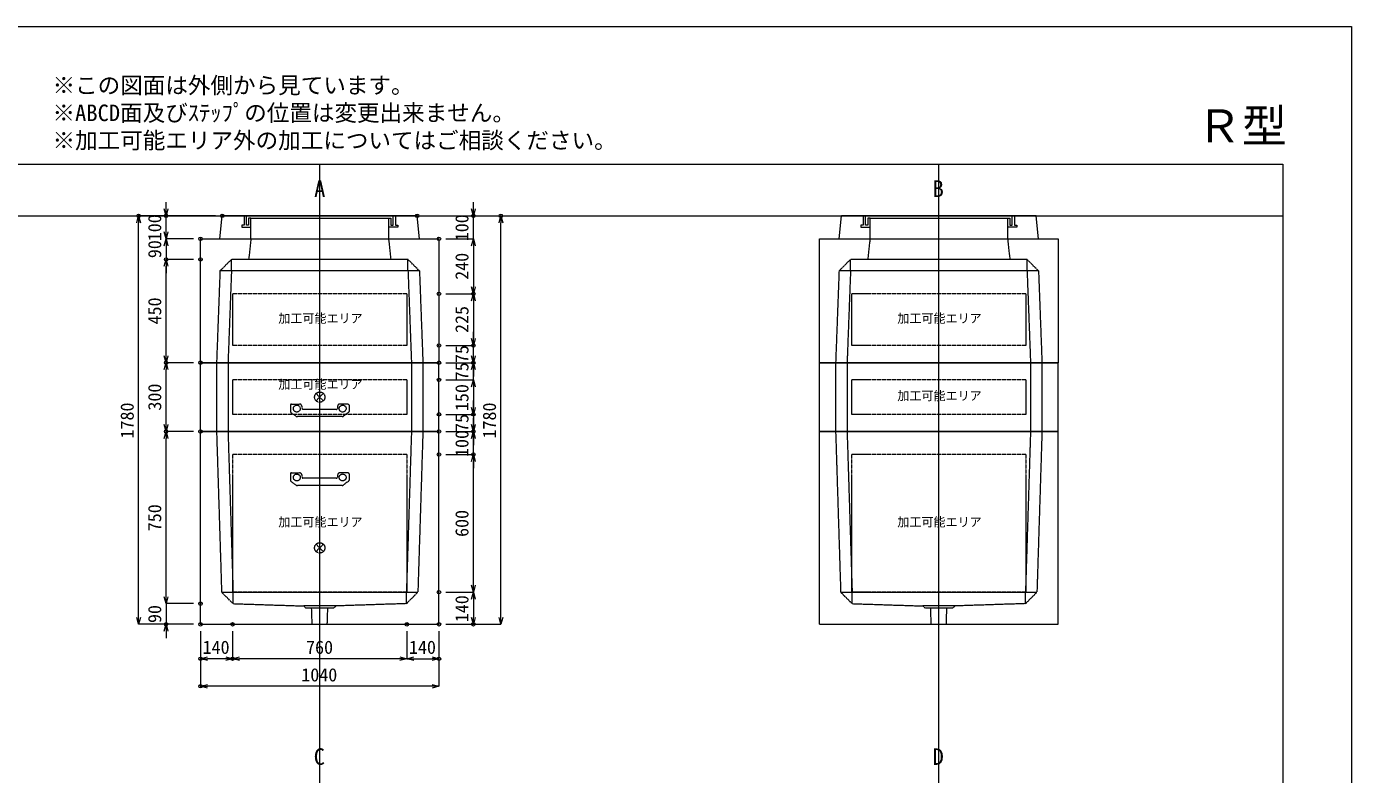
# Model space of a CAD drawing. Units: millimetres, scale not verified. Extents: x -4455 to 4455, y -3150 to 3150.
# Drawn here: x -1324 to 4455, y -109 to 3150 of the extents above; entities that cross this region are included whole.
import ezdxf
from ezdxf.enums import TextEntityAlignment as Align

# ---------------------------------------------------------------- set-up
doc = ezdxf.new("R2010")
doc.units = ezdxf.units.MM
doc.header["$LTSCALE"] = 30
doc.header["$PDMODE"] = 32
doc.header["$PDSIZE"] = 15
doc.linetypes.add('LONG_DASHED1', pattern=[7, 6, -1])
doc.linetypes.add('LONG_DOUBLE_CHAIN', pattern=[21.8, 18, -1, 0.6, -0.6, 0.6, -1])
for name, color, linetype, lineweight in [('0-0_D-TTL', 7, 'Continuous', 9), ('0-1_Defpoints', 7, 'Continuous', 9), ('0-3_D-TTL-TXT', 7, 'Continuous', 9), ('0-4_D-STR-TXT', 7, 'Continuous', 9), ('0-5_0', 134, 'Continuous', 9), ('0-6_D-STR-DIM', 3, 'Continuous', 9), ('0-7_D-STR-STR3', 2, 'LONG_DASHED1', 9), ('0-8_D-STR', 7, 'LONG_DASHED1', 9), ('0-A_D-STR-STR4', 134, 'LONG_DASHED1', 9), ('0-B_D-STR-STR5', 1, 'LONG_DOUBLE_CHAIN', 9)]:
    doc.layers.add(name, color=color, linetype=linetype, lineweight=lineweight)
doc.styles.add('ＭＳ ゴシック', font='')
doc.styles.get('ＭＳ ゴシック').set_extended_font_data('MS Gothic')

# ---------------------------------------------------------------- blocks, each defined once
blk = doc.blocks.new('A$C4DE05FD1')
at = {"layer": '0-0_D-TTL', "color": 134}
for p, q in [((6000, 114000), (172200, 114000)), ((172200, 114000), (172200, 6000))]:
    blk.add_line(p, q, dxfattribs=at)
at = {"layer": '0-1_Defpoints', "color": 134}
for p, q in [((0, 126000), (178200, 126000)), ((178200, 126000), (178200, 0))]:
    blk.add_line(p, q, dxfattribs=at)
at = {"layer": '0-3_D-TTL-TXT', "style": 'ＭＳ ゴシック'}
for s, p in [('※この図面は外側から見ています。', (64891.4, 119723.5)), ('※ABCD面及びｽﾃｯﾌﾟの位置は変更出来ません。', (64891.4, 117323.5)), ('※加工可能エリア外の加工についてはご相談ください。', (64891.4, 114923.5))]:
    blk.add_text(s, height=1443, dxfattribs=at).set_placement(p, align=Align.BOTTOM_LEFT)
blk = doc.blocks.new('_Open30')
at = {"layer": '0-5_0', "color": 7}
blk.add_line((0, 0), (-30, 0), dxfattribs=at)
blk.add_lwpolyline([(-30, 8.04), (0, 0), (-30, -8.04)], dxfattribs=at)
blk = doc.blocks.new('A$C31CA379A')
at = {"layer": '0-4_D-STR-TXT', "style": 'ＭＳ ゴシック'}
for s, p in [('A', (-488.8, -3285.8)), ('B', (53457.9, -3285.8)), ('C', (-527.1, -52785.8)), ('D', (53457.9, -52785.8))]:
    blk.add_text(s, height=1443, dxfattribs=at).set_placement(p, align=Align.BOTTOM_LEFT)
blk = doc.blocks.new('A$C019679C0')
at = {"layer": '0-8_D-STR', "linetype": 'Continuous'}
for p, q in [((-13050, 0), (-12750, 3000)), ((12750, 3000), (-12750, 3000)), ((13050, 0), (12750, 3000)), ((-13050, 0), (13050, 0))]:
    blk.add_line(p, q, dxfattribs=at)
at = {"layer": '0-8_D-STR'}
for p, q in [((-9000, 0), (-9000, 2700)), ((9000, 2700), (9000, 0))]:
    blk.add_line(p, q, dxfattribs=at)
at = {"layer": '0-A_D-STR-STR4'}
for points in [[(-9900, 3000), (-9900, 1800), (-10200, 1800), (-10200, 1500), (-9000, 1500)], [(-9000, 2700), (-9300, 2700), (-9300, 1800), (-9600, 1800), (-9600, 3000)], [(-9000, 2700), (9000, 2700), (9300, 2700)], [(9900, 3000), (9900, 1800), (10200, 1800), (10200, 1500), (9000, 1500)], [(9300, 2700), (9300, 1800), (9600, 1800), (9600, 3000)]]:
    blk.add_lwpolyline(points, dxfattribs=at)
blk = doc.blocks.new('A$C094B5667')
at = {"layer": '0-8_D-STR', "linetype": 'Continuous'}
for p, q in [((-15600, 16200), (15600, 16200)), ((-15600, 0), (-15600, 16200)), ((15600, 16200), (15600, 0)), ((-15600, 0), (15600, 0))]:
    blk.add_line(p, q, dxfattribs=at)
at = {"layer": '0-8_D-STR'}
for p, q in [((-9000, 16200), (-9300, 13500)), ((9000, 16200), (9300, 13500)), ((-13050, 12000), (-11550, 13500)), ((11550, 13500), (-11550, 13500)), ((-11550, 12000), (-11550, 13500)), ((13050, 12000), (11550, 13500)), ((11550, 12000), (11550, 13500)), ((-13050, 12000), (-13500, 0)), ((13050, 12000), (-13050, 12000)), ((-11550, 12000), (-12000, 0)), ((11550, 12000), (12000, 0)), ((13050, 12000), (13500, 0))]:
    blk.add_line(p, q, dxfattribs=at)
at = {"layer": '0-B_D-STR-STR5'}
for p, q in [((-11400, 9000), (-11400, 2250)), ((11400, 9000), (-11400, 9000))]:
    blk.add_line(p, q, dxfattribs=at)
blk.add_lwpolyline([(11400, 9000), (11400, 2250), (-11400, 2250)], dxfattribs=at)
blk = doc.blocks.new('A$C27844A11')
at = {"layer": '0-7_D-STR-STR3'}
for p, q in [((-3840, 1500), (-3840, 680.3)), ((-3773.2, 555.5), (-3090.6, 50.4)), ((-3690, 1650), (-2637.7, 1650)), ((2924.2, 0), (-2924.2, 0)), ((-2338.8, 1376.1), (-2313.1, 1081.9)), ((2163.6, 945), (-2163.6, 945)), ((2338.8, 1376.1), (2313.1, 1081.9)), ((3690, 1650), (2637.7, 1650)), ((3773.2, 555.5), (3090.6, 50.4)), ((3840, 1500), (3840, 680.3))]:
    blk.add_line(p, q, dxfattribs=at)
for centre in [(-3000, 1050), (3000, 1050)]:
    blk.add_circle(centre, 450, dxfattribs=at)
for centre, radius, start, end in [((-3690, 1500), 150, 90, 180), ((-3690, 680.3), 150, 180, 236.30993), ((-2924.2, 300), 300, 236.30993, 270), ((-2637.7, 1350), 300, 5, 90), ((-2163.6, 1095), 150, 185, 270), ((2163.6, 1095), 150, 270, 355), ((2637.7, 1350), 300, 90, 175), ((2924.2, 300), 300, 270, 303.69007), ((3690, 1500), 150, 0, 90), ((3690, 680.3), 150, 303.69007, 0)]:
    blk.add_arc(centre, radius, start, end, dxfattribs=at)
blk = doc.blocks.new('A$C5A544602')
at = {"layer": '0-8_D-STR', "linetype": 'Continuous'}
for p, q in [((15600, 0), (-15600, 0)), ((15600, -9000), (15600, 0))]:
    blk.add_line(p, q, dxfattribs=at)
at = {"layer": '0-8_D-STR'}
for p, q in [((-13500, 0), (-13500, -9000)), ((-12000, 0), (-12000, -9000)), ((12000, 0), (12000, -9000)), ((13500, 0), (13500, -9000))]:
    blk.add_line(p, q, dxfattribs=at)
at = {"layer": '0-8_D-STR', "linetype": 'Continuous'}
blk.add_lwpolyline([(15600, -9000), (-15600, -9000), (-15600, 0)], dxfattribs=at)
at = {"layer": '0-B_D-STR-STR5'}
for p, q in [((11400, -2250), (11400, -6750)), ((11400, -6750), (-11400, -6750))]:
    blk.add_line(p, q, dxfattribs=at)
blk.add_lwpolyline([(11400, -2250), (-11400, -2250), (-11400, -6750)], dxfattribs=at)
blk = doc.blocks.new('A$C7BB150D6')
at = {"layer": '0-8_D-STR', "linetype": 'Continuous'}
for p, q in [((-15600, 0), (15600, 0)), ((-15600, -25200), (-15600, 0)), ((15600, -25200), (15600, 0)), ((-15600, -25200), (15600, -25200))]:
    blk.add_line(p, q, dxfattribs=at)
at = {"layer": '0-8_D-STR'}
for p, q in [((-13500, 0), (-12840, -21000)), ((-12000, 0), (-11340, -21000)), ((12000, 0), (11340, -21000)), ((13500, 0), (12840, -21000)), ((-11340, -22500), (-12840, -21000)), ((-12840, -21000), (12840, -21000)), ((-11340, -22500), (-11340, -21000)), ((-11340, -22500), (-2100, -22800)), ((11340, -22500), (2100, -22800)), ((11340, -22500), (12840, -21000)), ((11340, -22500), (11340, -21000)), ((-1800, -23070), (-2100, -22800)), ((2100, -22800), (-2100, -22800)), ((1800, -23070), (-1800, -23070)), ((-989.5, -25200), (-1057.5, -23070)), ((989.5, -25200), (1057.5, -23070)), ((1800, -23070), (2100, -22800))]:
    blk.add_line(p, q, dxfattribs=at)
at = {"layer": '0-B_D-STR-STR5'}
for p, q in [((-11400, -3000), (-11400, -21000)), ((11400, -3000), (-11400, -3000)), ((11400, -3000), (11400, -21000)), ((11400, -21000), (-11400, -21000))]:
    blk.add_line(p, q, dxfattribs=at)
blk = doc.blocks.new('A$C1C640AAB')
at = {"layer": '0-B_D-STR-STR5'}
for p, q in [((-477.3, -477.3), (477.3, 477.3)), ((-477.3, 477.3), (477.3, -477.3))]:
    blk.add_line(p, q, dxfattribs=at)
blk.add_circle((0, 0), 675, dxfattribs=at)
blk = doc.blocks.new('A$C34d34e45')
at = {"layer": '0-8_D-STR'}
blk.add_blockref('A$C5A544602', (0, 0), dxfattribs=at)
at = {"layer": '0-B_D-STR-STR5'}
blk.add_blockref('A$C1C640AAB', (0, -4500), dxfattribs=at)
blk = doc.blocks.new('A$C4963c4fc')
at = {"layer": '0-8_D-STR'}
blk.add_blockref('A$C7BB150D6', (0, 0), dxfattribs=at)
at = {"layer": '0-B_D-STR-STR5'}
blk.add_blockref('A$C1C640AAB', (0, -15210), dxfattribs=at)

msp = doc.modelspace()

# ---------------------------------------------------------------- linework, layer by layer
at = {"layer": '0-1_Defpoints'}
for p in [(-835, 2325), (-715, 2325), (-470, 2325), (380, 2325), (625, 2325), (745, 2325), (-565, 2225), (475, 2225), (475, 2225), (-715, 2135), (-715, 2135), (-565, 2135), (-565, 2135), (475, 1985), (475, 1985), (625, 1985), (475, 1760), (475, 1760), (625, 1760), (625, 1760), (-715, 1685), (-565, 1685), (475, 1685), (475, 1685), (625, 1685), (475, 1610), (475, 1460), (625, 1460), (-715, 1385), (-565, 1385), (475, 1385), (625, 1385), (475, 1285), (625, 1285), (-565, 635), (475, 685), (-715, 545), (-565, 545), (-565, 545), (-425, 545), (335, 545), (475, 545), (475, 545), (475, 545), (625, 545), (-565, 395), (-425, 395), (475, 395), (-565, 275)]:
    msp.add_point(p, dxfattribs=at)
at = {"layer": '0-5_0'}
for p, q in [((-45, -2400), (-45, 2550)), ((2655, -2400), (2655, 2550)), ((-1545, 2325), (4155, 2325))]:
    msp.add_line(p, q, dxfattribs=at)
at = {"layer": '0-6_D-STR-DIM'}
for p, q in [((-715, 2355), (-715, 2385)), ((625, 2355), (625, 2385)), ((-500, 2325), (-835, 2325)), ((-500, 2325), (-715, 2325)), ((-715, 2225), (-715, 2325)), ((410, 2325), (625, 2325)), ((410, 2325), (745, 2325)), ((625, 2225), (625, 2325)), ((-835, 575), (-835, 2295)), ((-715, 2255), (-715, 2285)), ((745, 575), (745, 2295)), ((-595, 2225), (-715, 2225)), ((-715, 2225), (-715, 2135)), ((-595, 2225), (-715, 2225)), ((505, 2225), (625, 2225)), ((505, 2225), (625, 2225)), ((-715, 2195), (-715, 2165)), ((625, 2195), (625, 2015)), ((625, 2195), (625, 2165)), ((-595, 2135), (-715, 2135)), ((-595, 2135), (-715, 2135)), ((-715, 2105), (-715, 2075)), ((-715, 1715), (-715, 2105)), ((505, 1985), (625, 1985)), ((505, 1985), (625, 1985)), ((625, 1955), (625, 1790)), ((625, 1790), (625, 1820)), ((505, 1760), (625, 1760)), ((505, 1760), (625, 1760)), ((625, 1685), (625, 1760)), ((625, 1715), (625, 1745)), ((-595, 1685), (-715, 1685)), ((-595, 1685), (-715, 1685)), ((505, 1685), (625, 1685)), ((505, 1685), (625, 1685)), ((625, 1610), (625, 1685)), ((-715, 1415), (-715, 1655)), ((625, 1655), (625, 1625)), ((505, 1610), (625, 1610)), ((505, 1610), (625, 1610)), ((625, 1580), (625, 1550)), ((625, 1580), (625, 1490)), ((625, 1490), (625, 1520)), ((505, 1460), (625, 1460)), ((505, 1460), (625, 1460)), ((625, 1460), (625, 1385)), ((625, 1415), (625, 1445)), ((-595, 1385), (-715, 1385)), ((-595, 1385), (-715, 1385)), ((-715, 665), (-715, 1355)), ((505, 1385), (625, 1385)), ((505, 1385), (625, 1385)), ((625, 1285), (625, 1385)), ((625, 1355), (625, 1325)), ((505, 1285), (625, 1285)), ((505, 1285), (625, 1285)), ((625, 1255), (625, 1225)), ((625, 715), (625, 1255)), ((-715, 665), (-715, 695)), ((505, 685), (625, 685)), ((505, 685), (625, 685)), ((625, 655), (625, 575)), ((-595, 635), (-715, 635)), ((-715, 635), (-715, 545)), ((-595, 635), (-715, 635)), ((-595, 545), (-835, 545)), ((-595, 545), (-715, 545)), ((505, 545), (625, 545)), ((505, 545), (745, 545)), ((-715, 515), (-715, 485)), ((-565, 515), (-565, 275)), ((-565, 515), (-565, 395)), ((-425, 515), (-425, 395)), ((-425, 515), (-425, 395)), ((335, 515), (335, 395)), ((335, 515), (335, 395)), ((475, 515), (475, 395)), ((475, 515), (475, 275)), ((-455, 395), (-535, 395)), ((305, 395), (-395, 395)), ((365, 395), (445, 395)), ((445, 275), (-535, 275))]:
    msp.add_line(p, q, dxfattribs=at)

# ---------------------------------------------------------------- block references
at = {"layer": '0-0_D-TTL', "xscale": 0.05, "yscale": 0.05}
msp.add_blockref('A$C4DE05FD1', (-4455, -3150), dxfattribs=at)
at = {"layer": '0-4_D-STR-TXT', "xscale": 0.05, "yscale": 0.05}
msp.add_blockref('A$C31CA379A', (-45, 2550), dxfattribs=at)
at = {"layer": '0-6_D-STR-DIM'}
for p, rotation in [((-835, 2325), 90), ((-715, 2325), 270), ((625, 2325), 270), ((745, 2325), 90), ((-715, 2225), 270), ((-715, 2225), 90), ((625, 2225), 90), ((625, 2225), 90), ((-715, 2135), 90), ((-715, 2135), 90), ((625, 1985), 270), ((625, 1985), 90), ((625, 1760), 270), ((625, 1760), 270), ((-715, 1685), 270), ((-715, 1685), 90), ((625, 1685), 270), ((625, 1685), 90), ((625, 1610), 90), ((625, 1610), 90), ((625, 1460), 270), ((625, 1460), 270), ((-715, 1385), 270), ((625, 1385), 270), ((-715, 1385), 90), ((625, 1385), 90), ((625, 1285), 90), ((625, 1285), 90), ((625, 685), 270), ((-715, 635), 270), ((-715, 635), 270), ((625, 685), 90), ((-835, 545), 270), ((-715, 545), 90), ((625, 545), 270), ((745, 545), 270), ((-565, 395), 180), ((-425, 395), 180), ((335, 395), 180), ((-565, 275), 180)]:
    msp.add_blockref('_Open30', p, dxfattribs=dict(at, rotation=rotation))
for p in [(-425, 395), (335, 395), (475, 395), (475, 275)]:
    msp.add_blockref('_Open30', p, dxfattribs=at)
at = {"layer": '0-7_D-STR-STR3', "xscale": 0.03333333, "yscale": 0.03333333}
for p in [(-45, 1450), (-45, 1150)]:
    msp.add_blockref('A$C27844A11', p, dxfattribs=at)
at = {"layer": '0-8_D-STR', "xscale": 0.03333333, "yscale": 0.03333333}
for name, p in [('A$C019679C0', (-45, 2225)), ('A$C019679C0', (2655, 2225)), ('A$C094B5667', (-45, 1685)), ('A$C094B5667', (2655, 1685)), ('A$C34d34e45', (-45, 1685)), ('A$C5A544602', (2655, 1685)), ('A$C4963c4fc', (-45, 1385)), ('A$C7BB150D6', (2655, 1385))]:
    msp.add_blockref(name, p, dxfattribs=at)

# ---------------------------------------------------------------- texts
at = {"layer": '0-3_D-TTL-TXT', "style": 'ＭＳ ゴシック'}
msp.add_text('Ｒ型', height=144.3, dxfattribs=at).set_placement((3779.61, 2601.82), align=Align.BOTTOM_LEFT)
at = {"layer": '0-6_D-STR-DIM', "style": 'ＭＳ ゴシック'}
for s, p in [('100', (-718.9, 2214.22)), ('100', (621.1, 2214.22)), ('90', (-718.9, 2140.55)), ('240', (621.1, 2046.2)), ('450', (-718.9, 1851.8)), ('225', (621.1, 1814.48)), ('75', (621.1, 1683.38)), ('75', (621.1, 1608.38)), ('300', (-718.9, 1476.35)), ('150', (621.1, 1474.22)), ('1780', (-838.9, 1354.72)), ('1780', (741.1, 1354.72)), ('75', (621.1, 1383.38)), ('100', (621.1, 1274.22)), ('750', (-718.9, 950.6)), ('600', (621.1, 925.9)), ('140', (621.1, 554.22)), ('90', (-718.9, 550.55))]:
    msp.add_text(s, height=57.62, rotation=90, dxfattribs=at).set_placement(p, align=Align.BOTTOM_LEFT)
for s, p in [('140', (-555.78, 398.9)), ('760', (-104.4, 398.9)), ('140', (344.22, 398.9)), ('1040', (-125.28, 278.9))]:
    msp.add_text(s, height=57.62, dxfattribs=at).set_placement(p, align=Align.BOTTOM_LEFT)
at = {"layer": '0-B_D-STR-STR5', "style": 'ＭＳ ゴシック'}
for p in [(-225.48, 1847.25), (2474.52, 1847.25), (-225.48, 1559.75), (2474.52, 1509.75), (-225.48, 959.75), (2474.52, 959.75)]:
    msp.add_text('加工可能エリア', height=38.49, dxfattribs=at).set_placement(p, align=Align.BOTTOM_LEFT)

doc.saveas('drawing.dxf')
